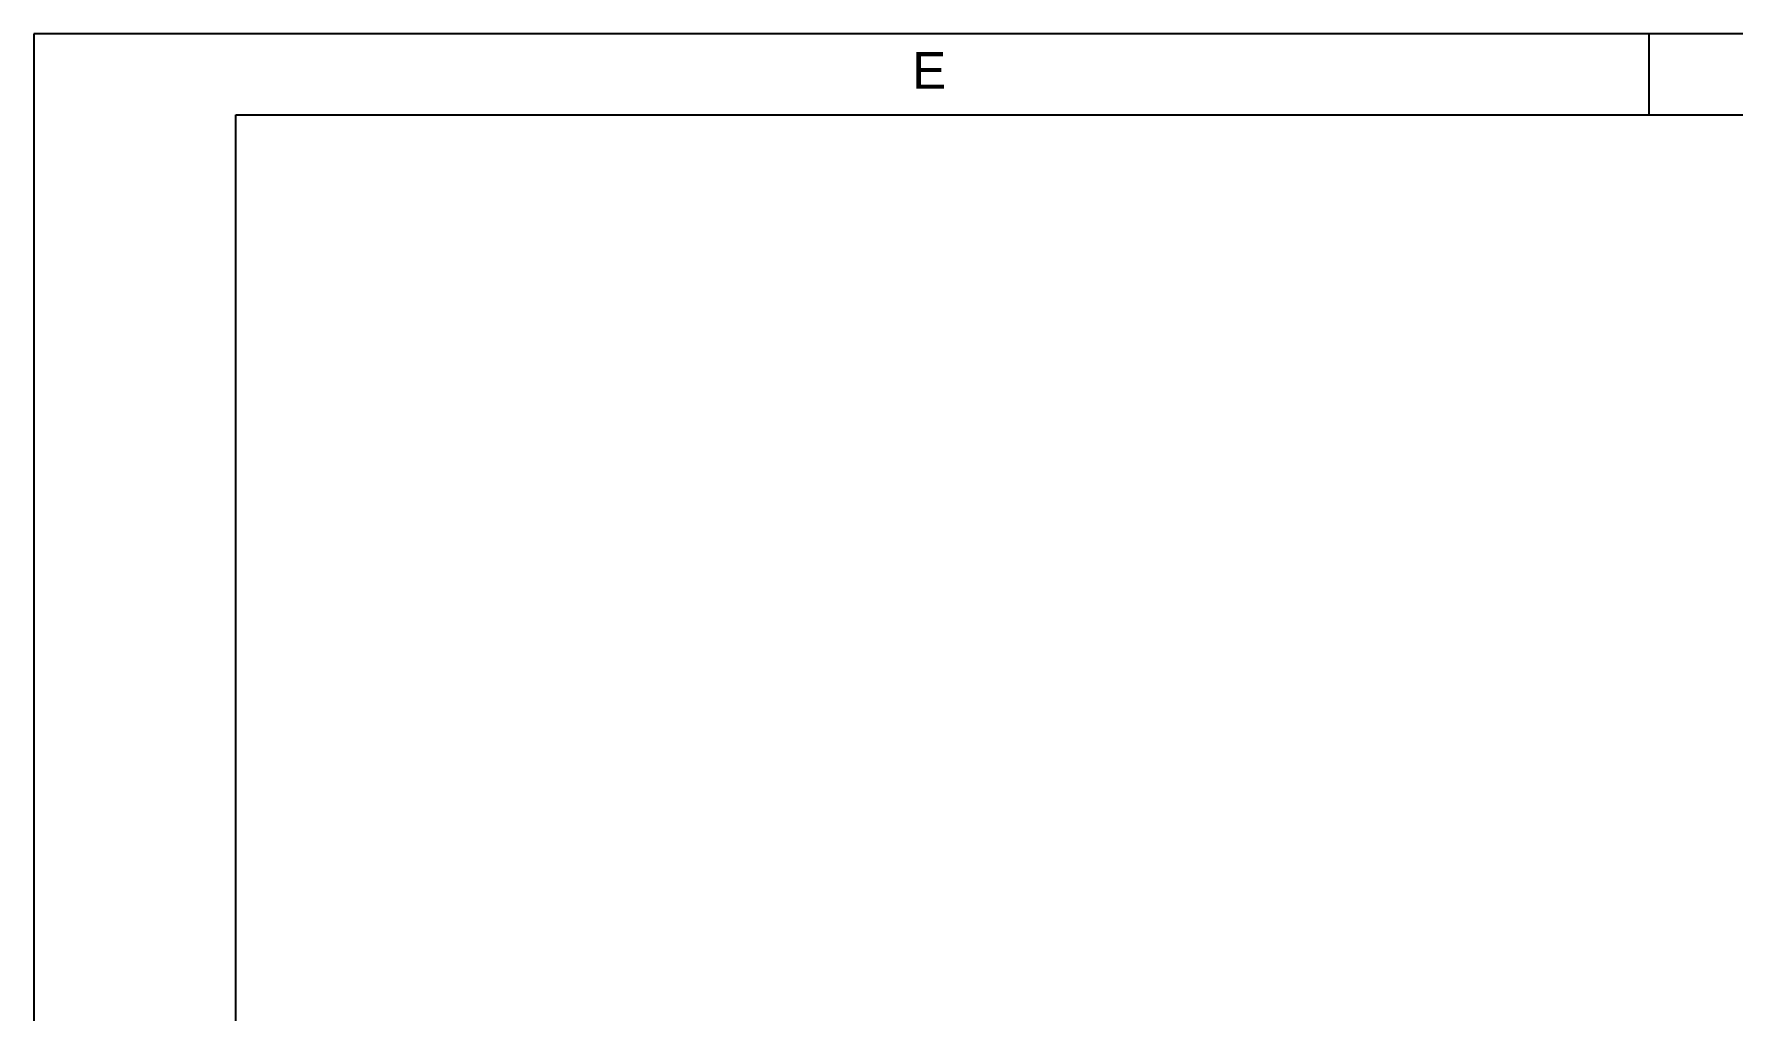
# Model space of a CAD drawing. Header units: millimetres. Extents: x 3082 to 3316, y 298 to 342.
# Drawn here: x 3252.96 to 3268.73, y 333.24 to 342.3 of the extents above; entities that cross this region are included whole.
import ezdxf
from ezdxf.enums import TextEntityAlignment as Align

# ---------------------------------------------------------------- set-up
doc = ezdxf.new("R2010")
doc.units = ezdxf.units.MM
doc.header["$MEASUREMENT"] = 0
doc.layers.add('-HIDRO', color=8, linetype='CONTINUOUS')
doc.styles.add('ARIAL', font='arial.ttf', dxfattribs={"height": 2})

msp = doc.modelspace()

# ---------------------------------------------------------------- linework, layer by layer
at = {"layer": '-HIDRO'}
for p, q in [((3316.036, 342.298), (3252.961, 342.298)), ((3252.961, 342.298), (3252.961, 297.748)), ((3267.961, 341.548), (3267.961, 342.298)), ((3254.836, 341.548), (3315.286, 341.548)), ((3254.836, 298.498), (3254.836, 341.548))]:
    msp.add_line(p, q, dxfattribs=at)

# ---------------------------------------------------------------- texts
at = {"layer": '-HIDRO', "linetype": 'Continuous', "style": 'ARIAL'}
msp.add_text('E', height=0.338, dxfattribs=at).set_placement((3261.274, 341.96), align=Align.MIDDLE)

doc.saveas('drawing.dxf')
